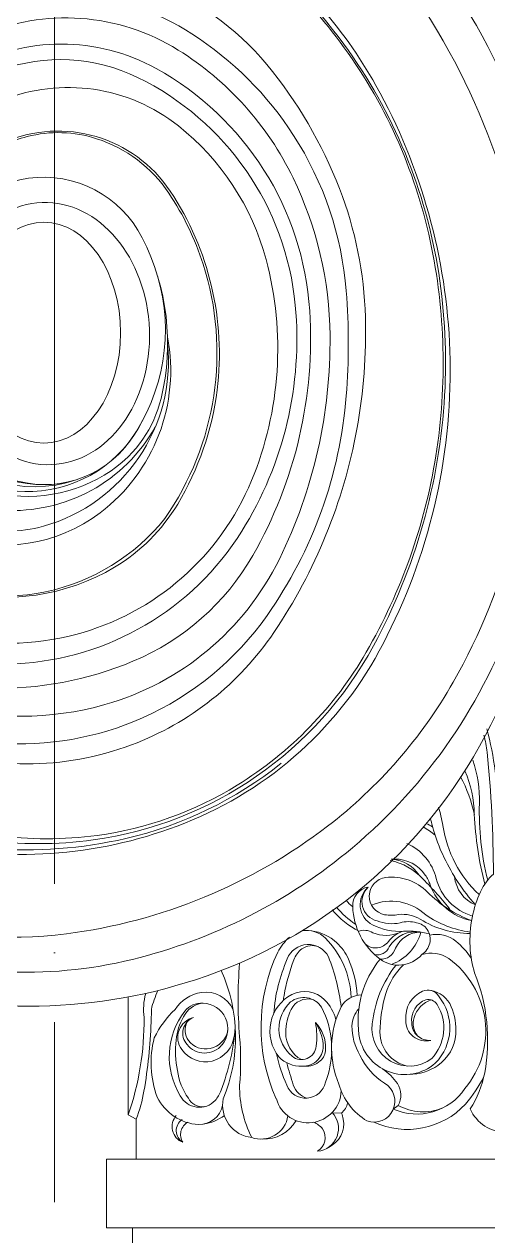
# Model space of a CAD drawing. Header units: millimetres. Extents: x 542654 to 551203, y 315718 to 321804.
# Drawn here: x 547554.6 to 547655.5, y 320954.9 to 321218.7 of the extents above; entities that cross this region are included whole.
import ezdxf

# ---------------------------------------------------------------- set-up
doc = ezdxf.new("R2010")
doc.units = ezdxf.units.MM
doc.linetypes.add('ACAD_ISO04W100', pattern=[30, 24, -3, 0, -3])
doc.layers.add('cad-block.com', color=250, linetype='Continuous')

msp = doc.modelspace()

# ---------------------------------------------------------------- linework, layer by layer
at = {"layer": 'cad-block.com', "color": 18, "lineweight": 15, "true_color": 0x000000}
for points in [[(547628.67, 321341.78, 0.059191), (547551.55, 321341.91, 0.090256), (547521.29, 321331.71, 0.159584), (547460.96, 321270.76, 0.117501), (547439.9, 321178.04, 0.04839), (547444.63, 321134.12, 0.214991), (547504.73, 321051.26, 0.082243), (547535.78, 321039.72, 0.14842), (547591.24, 321045.46, 0.182048), (547633.63, 321085.6, 0.037604)], [(547650.26, 321334.86, 0.068752), (547553.55, 321335.98, 0.095724), (547527.43, 321328.86, 0.171556), (547466.06, 321271.9, 0.146963), (547443.91, 321157.29, 0.017661), (547446.65, 321137.3, 0.144362), (547476.18, 321077.42, 0.075973), (547509.03, 321051.17, 0.111398), (547547.47, 321039.26, 0.076455), (547576.72, 321041.42, 0.112538), (547610.54, 321057.79, 0.127109)], [(547599.91, 321323.94, 0.05479), (547551.55, 321325.97, 0.096869), (547522.12, 321318.02, 0.14624), (547472.42, 321271.96, 0.073018), (547451.91, 321221.67, 0.079199), (547446.87, 321161.32, 0.137796), (547474.11, 321086.39, 0.064211), (547495.79, 321063.14, 0.139534), (547545.84, 321041.12, 0.068751), (547569.65, 321041.12, 0.238741), (547630.65, 321083.39, 0.11033), (547646.13, 321137.94, 0.052495), (547644.84, 321164.47, 0.120267), (547624.17, 321214.39, 0.070663), (547601.99, 321237.12, 0.03971), (547595.2, 321241.54, 0.1458), (547560.94, 321248.79, 0.092936), (547536.37, 321242.08, 4.349673)], [(547573.1, 321296.2, 0.061663), (547546.17, 321292.86, 0.073521), (547525.63, 321284.34, 0.198515), (547470.2, 321209.74, 0.145704), (547473.98, 321120.58, 0.137506), (547502.75, 321078.98, 0.083333), (547532.29, 321061.82, 0.181928), (547578.01, 321061.82, 0.155764), (547608.98, 321086.3, 0.103146), (547627.03, 321130.57, 0.052734), (547628.89, 321154.92, 0.085128), (547623.25, 321182.91, 0.081086), (547607.41, 321209.92, 0.133954), (547581.93, 321227.8, 0.141363), (547550.73, 321229.83, 0.118099), (547531.34, 321220.44, 0.234036), (547506.07, 321164.57, 0.026602), (547507.76, 321145.46, 0.190259), (547525.07, 321115.04, 0.082075), (547538.61, 321107.41, 0.255202), (547571.16, 321112.33, 0.285083), (547585.81, 321150.61, -0.095158)], [(547565.35, 321288.68, 0.000325), (547562.63, 321288.54, 0.108794), (547531.11, 321279.56, 0.214), (547473.59, 321204.69, 0.141648), (547477.48, 321123.63, 0.113335), (547500.52, 321086.48, 0.064839), (547520.33, 321071.08, 0.115124), (547548.89, 321062.2, 0.123212), (547580.36, 321067.68, 0.135884), (547607.48, 321089.98, 0.134193), (547624.71, 321137.78, 0.039575), (547624.71, 321160.62, 0.123955), (547613.27, 321194.47, 0.106896), (547591.12, 321216.62, 0.257844), (547540.69, 321220.04, 0.081511), (547530.89, 321213.34, 0.087617), (547515.48, 321192.37, 0.119702), (547509.35, 321165.03, 0.079176), (547514.47, 321136.18, 0.129757), (547526.32, 321118.55, 0.111932), (547543.15, 321109.4, 0.138431), (547558.8, 321109.4, 0.364079), (547585.83, 321149.15, 39.609474)], [(547596.21, 321279.01, 0.015823), (547584.45, 321280.6, 0.146254), (547530.26, 321270.33, 0.167126), (547483.9, 321221.73, 0.088139), (547473.47, 321181.66, 0.092022), (547478.53, 321133.43, 0.098681), (547498.76, 321095.01, 0.154483), (547535.85, 321070.57, 0.138975), (547572.18, 321070.57, 0.212769), (547610.16, 321102.27, 0.11719), (547621.19, 321150.96, 0.110345), (547613.15, 321185.23, 0.141809), (547588.13, 321213.08, 0.247562), (547544.99, 321216.18, 0.241936), (547515.35, 321179.71, 0.12729), (547516.98, 321143.97, 0.073743), (547525.01, 321127.17, 0.233437), (547550.01, 321112.89, 0.287808), (547583.15, 321131.01, 11.694264)], [(547519.33, 321010.66, 0.158289), (547591.88, 321010.66, 0.195747), (547655.01, 321063.89, 0.234852), (547658.49, 321220.23, 0.301339), (547571.14, 321273.35, 0.257811), (547490.07, 321224.35, 0.117313)], [(547521.7, 321018.11, 0.147852), (547578.18, 321015.11, 0.115171), (547626.05, 321039.41, 0.136015), (547661.74, 321091.42, 0.167019), (547661.74, 321199.41, 0.197921), (547608.02, 321260.43, 0.23321), (547537.85, 321260.43, 0.124196)], [(547607.02, 321267.6, -0.213906), (547661.06, 321214.35, -0.265494)], [(547524.7, 321024.31, 0.111328), (547563.81, 321020.66, 0.132189), (547620.65, 321044.11, 0.100141), (547648.01, 321075.49, 0.133667), (547665.47, 321143.38, 0.135953), (547643.26, 321219.37, 0.189294), (547589.14, 321259.83, 0.149756), (547545.71, 321258.55, 0.096943)], [(547633.63, 321085.6, 0.126215), (547647.27, 321147.58, 0.119066), (547631.18, 321205.35, 0.113713), (547601.83, 321237.83, 0.206453), (547552.98, 321247.84, 0.172599), (547511.81, 321222.78, 0.123805), (547497.36, 321191.75, 0.05019), (547494.45, 321159.17, 0.222239), (547520.64, 321104.75, 0.108461), (547539.09, 321095.41, 0.200854), (547574.3, 321100.5, 0.123244), (547588.03, 321114.24, 0.104105), (547596.6, 321139.04, 0.180421), (547586.38, 321182.38, 0.362141), (547550.28, 321193.03, 0.304833), (547527.63, 321157.79, 0.118243), (547534.06, 321133.21, 0.281214), (547559.14, 321118.47, -1.017194)], [(547548.51, 321042.1, 0.067505), (547570.48, 321042.1, 0.104918), (547600.97, 321053.02, 0.124366), (547629.06, 321081.96, 0.091392), (547644.22, 321124.73, 0.092543), (547642.99, 321171.53, 0.107811), (547623.38, 321214.8, 0.045054), (547608.14, 321231.82, 0.046011), (547598.34, 321239.4, 0.106879), (547574.36, 321248.24, 0.073567), (547556.5, 321248.13, 0.103669), (547528.83, 321237.72, 0.083861)], [(547547.05, 321074.12, 0.105469), (547578.3, 321080.01, 0.164963), (547604.38, 321103.04, 0.146979), (547616.76, 321156.29, 0.256087), (547583.33, 321209.05, 0.25781), (547542.07, 321209.05, 0.272892)], [(547552.92, 321079.46, 0.245171), (547601.97, 321108.3, 0.164455), (547613.62, 321157.53, 0.261784), (547579.28, 321207.12, 0.203301), (547549.36, 321208.68, 0.264505)], [(547537.69, 321085.49, 0.123972), (547565.83, 321085.84, 0.234024), (547604.1, 321119.33, 0.164897), (547607.25, 321167.49, 0.161013), (547588.17, 321196.57, 0.269681), (547549.81, 321202.13, 0.333498)], [(547528.42, 321100.26, 0.188078), (547559.29, 321095.14, 0.173978), (547585.23, 321111.1, 0.233848), (547593.56, 321166.47, 0.069731), (547586.11, 321181.91, 0.169219), (547570.39, 321193.78, 0.141627), (547555.24, 321194.24, 0.07682), (547545.56, 321190.1, 0.253036)], [(547526.18, 321133.99, 0.45473), (547573.52, 321121.49, 0.186646), (547584.41, 321137.21, 0.178954), (547580.3, 321172.2, 0.708855), (547535.11, 321166.13, 0.102346)], [(547551.41, 321119.82, 0.337714), (547577.72, 321128.09, 0.229717), (547583.63, 321163.94, 1.680506)], [(547533.15, 321128.49, 0.254092), (547556.49, 321116.97, 0.273847), (547580.4, 321132.42, 6.14091)], [(547534.04, 321130, 0.335835), (547565.96, 321119.51, -13.424404)], [(547655.36, 321060.21, 0.027285), (547654.69, 321063.93, 0.027285)], [(547657.66, 321046.68, 0.068599), (547655.3, 321065.31, 0.068599)], [(547655.5, 321032.35, -0.067942), (547653.69, 321049.04, 0.091132), (547652.24, 321058.45, 0.091132)], [(547655.36, 321060.21, -0.025973), (547656.74, 321033.68), (547656.74, 321033.68)], [(547654.87, 321031.48, -0.051493), (547652.58, 321046.7, 0.106515), (547650.53, 321056.12, 0.106515)], [(547649.61, 321054.87, -0.067269), (547652.6, 321046.64)], [(547653.65, 321029.21, -0.167265), (547645.73, 321044.24, 0.038643), (547644.78, 321048.26, 0.038643)], [(547643.46, 321044.12, -0.031281), (547643.46, 321044.12, 0.030516), (547642.98, 321045.8, 0.030516)], [(547643.46, 321044.12, 0.05008), (547646.03, 321037.22, 0.06423), (547652.81, 321026.97, -0.097252)], [(547652.19, 321024.55, -0.266147), (547644.3, 321032.73, 0.229081), (547637.91, 321040.36, 0.229081)], [(547647.44, 321025.77, 0.035037), (547641.38, 321032.61), (547641.38, 321032.61, 0.159878), (547634.25, 321036.64, 0.159878)], [(547635.25, 321036.93, -0.041419), (547634.51, 321036.9, -0.041419)], [(547651.69, 321020.76, -0.143683), (547640.83, 321023.86, 0.16372), (547636.12, 321024.87, -0.093637), (547633.07, 321024.84, -0.857179), (547633.3, 321032.91), (547633.3, 321032.91, -0.236212), (547642.41, 321029.76, 0.1101), (547652, 321023.56)], [(547641.91, 321033.45, -0.068029), (547643, 321031.31, 0.269661), (547652, 321023.56, 1.793084)], [(547648.29, 321033.13, 0.276004), (547652.81, 321026.97)], [(547632.07, 321015.14, -0.084135), (547632.07, 321015.14, -0.2251), (547626.12, 321026.58, -0.378896), (547629.52, 321030.85, 0.59869), (547631.43, 321023.49, 0.150676), (547636.46, 321023.06, -0.151464), (547639.99, 321023.06, -0.214438), (547642.32, 321021.62)], [(547629.52, 321030.85, 0.533362), (547630.42, 321022.62, 0.13189), (547637.17, 321021.23, -0.071598), (547642.79, 321020.68, -1.541494)], [(547626.12, 321026.58, -0.058163), (547624.7, 321027.97, -0.058163)], [(547651.71, 321021.06, -0.117237), (547642.01, 321024.78, 0.298603), (547630.23, 321026.91)], [(547627.43, 321021.22), (547627.43, 321021.22, -0.083478), (547621.65, 321025.86, -0.083478)], [(547626.77, 321022.73), (547626.77, 321022.73), (547626.77, 321022.73, -0.078478), (547622.57, 321026.5, -0.078478)], [(547615.29, 321021.47, -0.013441), (547615.4, 321021.4)], [(547617.12, 321021.32, -0.154788), (547622.65, 321018.74, -0.107963), (547625.18, 321015.14, -0.089584), (547627.12, 321007.33, -2.17136)], [(547627.34, 321021.18, -0.247402), (547630.48, 321020.9, 0.208665), (547636.45, 321020.99, -8.862265)], [(547642.32, 321021.62, -0.421558), (547641.15, 321016.16, -0.14578)], [(547609.83, 321016.67, -0.102091), (547612.34, 321019.91, -0.102091)], [(547625.8, 321006.87, 0.184481), (547620.19, 321019.73)], [(547628.92, 321018.39, 0.434127), (547633.88, 321018.98, -0.169184), (547637.17, 321021.23, -0.011054)], [(547632.07, 321015.14, 0.351713), (547635.4, 321017.54, -0.285039), (547640.96, 321021.04, -57.748043)], [(547634.06, 321017.82, -0.309317), (547640.96, 321021.04, -6.599534)], [(547634.54, 321014.02, 0.246044), (547640.96, 321021.04, 5.231502)], [(547651.91, 321015.37, 0.078143), (547648.58, 321019.06), (547648.58, 321019.06, 0.22875), (547642.88, 321020.38)], [(547610.98, 321006.12, -0.008639), (547611.17, 321007.25, -0.04176), (547613.29, 321015, -0.148208), (547615.08, 321017.39, -0.262427), (547618.72, 321017.83)], [(547630.88, 321016.17, 0.362805), (547634.06, 321017.82, -1.295273)], [(547632.07, 321015.14, 0.385333), (547641.15, 321016.16, -2.094912)], [(547650.55, 320986.97), (547650.55, 320986.97, 0.432861), (547647.04, 321015.27), (547647.04, 321015.27, 0.233459), (547641.15, 321016.15, 0.181335)], [(547604.13, 320976.33, -0.118018), (547601.51, 320987.72, 0.041155), (547601.51, 320998.28, -0.04112), (547601.51, 321014.3, -0.04112)], [(547623.61, 321004.77, 0.063613), (547620.83, 321015.68)], [(547632.07, 321015.14, 0.208807), (547627.48, 320998.74), (547627.48, 320998.74, 0.594445), (547644.1, 320992.49), (547644.1, 320992.49, 0.382065), (547644.79, 321007.15, 0.375358), (547641.34, 321008.19, 0.0695), (547641.34, 321008.19, 0.317906), (547637.66, 321001.88, 0.496494), (547643.12, 320997.47)], [(547635.55, 321013.87, 0.141473), (547630.38, 321001.04), (547630.38, 321001.04, 0.664156), (547643.31, 320993.5), (547643.31, 320993.5, 0.339835), (547644.48, 321005.28, 0.323788), (547642.04, 321006.33, 0.0695), (547642.04, 321006.33, 0.347419), (547638.96, 321001.29, 0.437695), (547643.12, 320997.47)], [(547637.99, 320991.88, -0.354768), (547632.06, 320999.27, -0.072214), (547633.33, 321007.67, -0.12893), (547637.19, 321013.95, -0.231429)], [(547597.51, 321012.66, -0.207377), (547597.94, 320984.73, 0.439896), (547604.13, 320976.33)], [(547652.65, 321012.21, -0.141182), (547654.85, 320990.43, -0.094091), (547651.68, 320982.54, 0.288639), (547659.57, 320977.36, 0.191732)], [(547583.74, 321008.34, 0.05802), (547582.31, 321004.23), (547582.23, 321001.47, -0.035323), (547580.69, 320986.45, -0.04802), (547579, 320980.3), (547577.28, 320981.28)], [(547620.01, 321006.33, 0.321703), (547612.88, 321007.46, 0.986375)], [(547643.1, 321008.36, -0.25583), (547647.58, 321004.81, -0.119239), (547648.56, 320998.85, -0.225387), (547644.67, 320992.02, -0.155258), (547638.39, 320990.07, 2449053.141301)], [(547580.73, 321002.42, -0.101887), (547581.07, 321007.71, -0.101887)], [(547587.45, 321004.22, -0.209926), (547593.18, 321007.92, -3.939568)], [(547593.32, 321005.56, 0.240883), (547589.3, 321002.63, 4.829661)], [(547589.55, 321003.85, -0.238791), (547593.54, 321005.56, -6.80133)], [(547614.97, 320993.28, -0.279973), (547611.55, 320999.19, -0.104047), (547612.71, 321004.19, -0.347374), (547617.36, 321006.39, -0.607493)], [(547619.35, 321004.69, 0.436353), (547612.59, 321005.83, 3.0801)], [(547622.48, 321001.96, 0.121343), (547620.01, 321006.33)], [(547628.05, 321007.38, 0.274642), (547623.61, 321004.77, 0.217521), (547623.12, 320987.93)], [(547640.2, 320998.47, -0.246481), (547639.5, 321002.42, -0.254861), (547643.21, 321006.28, -5.104743)], [(547621.51, 320996.88, 0.103004), (547619.35, 321004.69)], [(547625.95, 321000.63, -0.162029), (547627.44, 321004.37, 1.099539), (547627.44, 321004.37, 1.382577)], [(547580.73, 321002.42, -0.083402), (547577.28, 320981.28, 1.397208)], [(547593.82, 320983.07, -0.318574), (547590.35, 320984.89, -0.119708), (547587.97, 320990.89, -0.090902), (547587.73, 320997.54, -0.116357), (547589.3, 321002.63, -0.116859)], [(547590.06, 321001.49, 0.285293), (547590.39, 320997.46, 0.296691), (547595.1, 320995.7, 0.291653), (547598.93, 320999.55, 6.417385)], [(547615.08, 320991.85, 0.461719), (547619.7, 320996.75, 0.115634), (547617.99, 321001.35, 20.065313)], [(547617.99, 321001.35, -0.211335), (547620.22, 320995.57, -0.213576), (547619.04, 320993.01, -0.21655), (547615.66, 320991.85, 0.961113)], [(547629.23, 320979.93, 0.908491), (547633.04, 320988.14, -0.143613), (547627.69, 320994.25), (547627.69, 320994.25, -0.132544), (547625.95, 321000.63, -0.15188)], [(547592.54, 320979.14, -0.266139), (547583.56, 320985.11, -0.151044), (547582.93, 320998.06, -4.474815)], [(547609.55, 320994.57, 0.054818), (547611.77, 320987.74), (547611.77, 320987.74, 0.752427), (547620.2, 320988.38), (547620.2, 320988.38, 0.086815), (547621.55, 320995.1, 0.086815)], [(547616.23, 320984.89, -0.253098), (547613.18, 320987.8, -0.01242), (547611.77, 320992.59)], [(547645.75, 320982.78, -0.226562), (547635.99, 320983.32, 0.282605), (547635.87, 320988.06, 0.083777), (547632.63, 320991.28, 0.075772)], [(547650.67, 320983.59, 0.062528), (547654.68, 320989.64, -0.967955)], [(547623.12, 320987.93, 0.192101), (547629.23, 320979.93, -2.094912)], [(547650.55, 320986.97, -0.361247), (547634.96, 320982.51, -0.274088)], [(547596.19, 320984.39, -0.510554), (547588.6, 320985.39, 0.596667)], [(547617.66, 320979.64, -0.101009), (547619.58, 320978.21, -0.410571), (547618.46, 320973.34, 0.627937), (547621.65, 320981.78, 1.541012)], [(547620.82, 320974.18, 0.351268), (547624.07, 320980.34, 0.060737), (547623.66, 320981.63, 0.162893), (547625.03, 320983.86, -1399.089496)], [(547650.67, 320983.59, -0.322977), (547630.74, 320979.67, -0.272634)], [(547589.01, 320980.25, 0.130764), (547589.01, 320980.25, 0.553254), (547589.16, 320975.28, -0.515467), (547587.72, 320981.15, -1.541012)], [(547589.16, 320975.28, -0.438192), (547590.25, 320979.67, 4.127219)], [(547593.66, 320979.24, 0.11263), (547598.19, 320981.09, -0.318197)], [(547612.02, 320981.03, 51.364145), (547612.02, 320981.03, -0.469787), (547604.13, 320976.33, -1.226798)], [(547606.43, 320976, 0.287042), (547613.79, 320980.03, -239.0764)]]:
    msp.add_lwpolyline(points, format="xyb", dxfattribs=at)
at = {"layer": 'cad-block.com', "color": 18, "linetype": 'ACAD_ISO04W100', "lineweight": 15, "ltscale": 5, "true_color": 0x000000}
for points in [[(547561.23, 321151.53), (547561.23, 321295.56)], [(547561.23, 321151.53), (547561.23, 320962.25)]]:
    msp.add_lwpolyline(points, dxfattribs=at)
at = {"layer": 'cad-block.com', "color": 18, "lineweight": 15, "true_color": 0x000000}
for points in [[(547577.28, 321006.94), (547577.28, 320981.28)], [(547623.66, 320981.63), (547621.72, 320981.7)], [(547635.99, 320983.32), (547634.96, 320982.51)], [(547579, 320980.3), (547579, 320971.62)], [(547840.28, 320956.68), (547572.53, 320956.68), (547572.53, 320971.62), (547840.28, 320971.62)], [(547575.05, 320952.77), (547578.18, 320952.77), (547578.18, 320956.68)]]:
    msp.add_lwpolyline(points, dxfattribs=at)
for centre, radius, start, end in [((547633.99, 321030.74), 15.19, 48.5482, 60.5297), ((547636.07, 321030.74), 15.19, 60.7578, 66.4279), ((547634.1, 321029.14), 7.78, 33.6766, 85.515), ((547635.38, 321029.08), 7.86, 33.822, 90.918), ((547615.97, 321015.34), 6.09, 46.1518, 97.71), ((547644.36, 321000.34), 38.2, 154.685, 204.1233), ((547616.46, 321013.46), 4.91, 26.9907, 159.0173), ((547644.65, 321000.79), 35.8, 156.2403, 175.9557), ((547594.07, 321001.32), 6.66, 24.7158, 97.6941), ((547593.41, 321000.02), 5.54, 320.3527, 88.6211), ((547617.1, 320999.5), 9.01, 117.9373, 218.7454), ((547617.88, 321000.08), 7.82, 132.6067, 230.8259), ((547603.89, 320987.41), 23.51, 134.3609, 153.0606), ((547602.54, 320993.93), 16.35, 142.6184, 211.4733), ((547592.54, 320998.12), 4.49, 103.5239, 216.1778), ((547592.86, 320999.02), 3.72, 111.6345, 221.504), ((547552.94, 321003.84), 47.74, 338.8287, 355.8351), ((547603.55, 320998.33), 14.76, 351.7747, 11.8049), ((547593.67, 320999.45), 6.77, 285.9303, 353.6503), ((547594.23, 320999.47), 6.66, 216.9792, 281.2602), ((547593.9, 320999.64), 4.92, 218.8375, 320.0161), ((547597.68, 320996.48), 0.000224, 229.9354, 245.8381), ((547614.97, 320996.48), 3.19, 230.3984, 355.3442), ((547595.53, 320992.94), 0.00027, 229.9354, 245.8381), ((547610.07, 320993.86), 0.00027, 294.1619, 310.0646), ((547614.86, 320998.55), 6.7, 224.3601, 271.8422), ((547612.94, 320994.02), 0.000224, 294.1619, 310.0646), ((547590.6, 320989.08), 7.3, 319.9682, 340.1131), ((547616.42, 320986.73), 7.2, 196.1545, 357.9647), ((547596.98, 320991.89), 27.18, 348.4944, 348.5032), ((547592.66, 320984.39), 5.25, 268.6579, 348.7617)]:
    msp.add_arc(centre, radius, start, end, dxfattribs=at)
for centre, major_axis, ratio in [((547559.53, 321151.35), (-0.99, 28.54), 0.782896), ((547558.9, 321151.53), (0, 24.05), 0.694319)]:
    msp.add_ellipse(centre, major_axis=major_axis, ratio=ratio, dxfattribs=at)
msp.add_ellipse((547659.18, 321020.81), major_axis=(1.24, 14.27), ratio=0.521284, start_param=0.49456, end_param=2.262427, dxfattribs=at)

doc.saveas('drawing.dxf')
